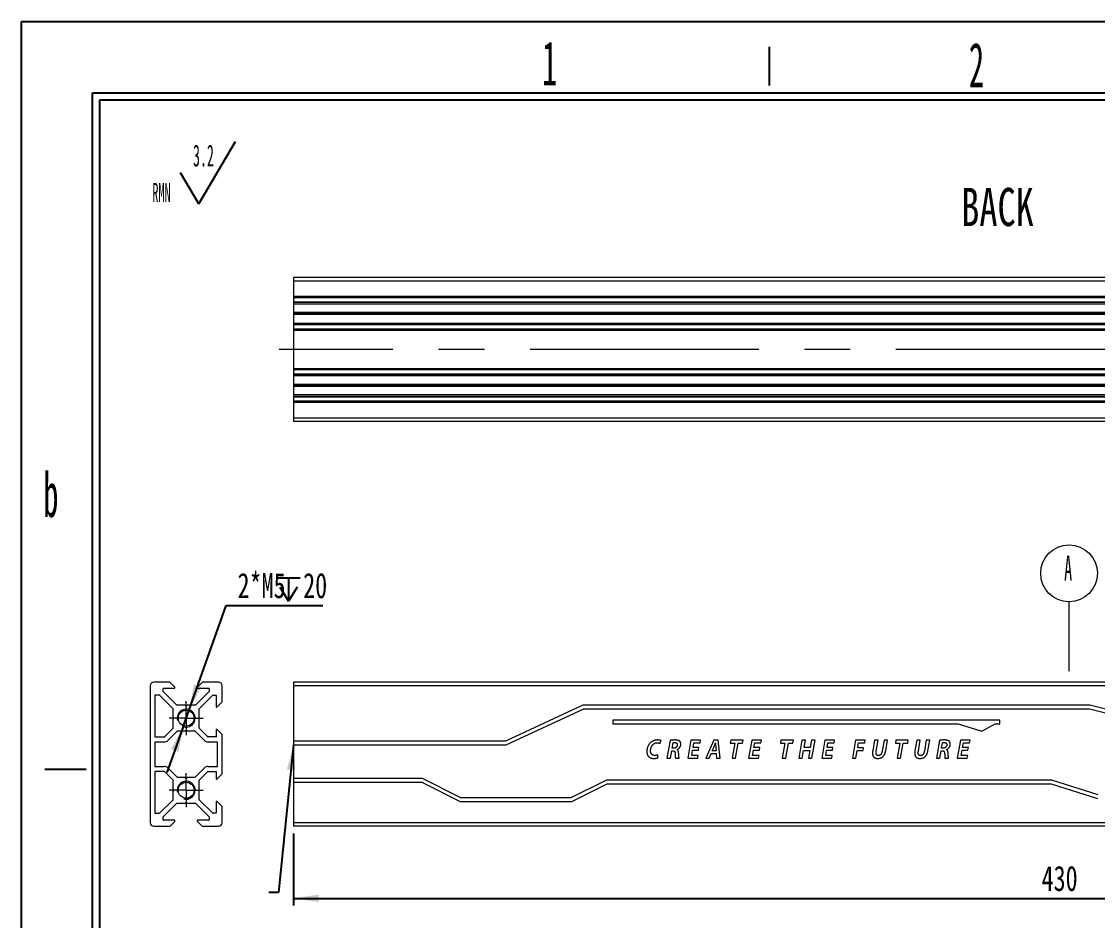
# Model space of a CAD drawing. Header units: millimetres. Extents: x 2 to 295, y 1 to 209.
# Drawn here: x 1.8 to 151.2, y 83.9 to 208.7 of the extents above; entities that cross this region are included whole.
import ezdxf

# ---------------------------------------------------------------- set-up
doc = ezdxf.new("R2010")
doc.units = ezdxf.units.MM
doc.linetypes.add('CENTER', pattern=[10.16, 6.35, -1.27, 1.27, -1.27])
doc.linetypes.add('CENTERX2', pattern=[20.32, 12.7, -2.54, 2.54, -2.54])
doc.layers.add('DIM', color=5, linetype='Continuous')
doc.layers.add('SLD-0', color=179, linetype='Continuous')
doc.layers.add('中心线', color=1, linetype='CENTER', lineweight=15)
doc.styles.add('SLDTEXTSTYLE1', font='TXT', dxfattribs={"width": 0.469})
doc.styles.add('SLDTEXTSTYLE14', font='TXT', dxfattribs={"width": 0.7})
doc.styles.add('SLDTEXTSTYLE6', font='TXT', dxfattribs={"width": 0.5025})
doc.dimstyles.new('SLDDIMSTYLE0', dxfattribs={"dimtxt": 3.5, "dimasz": 3.5, "dimexe": 0, "dimexo": 0.0625, "dimgap": 0.875, "dimtad": 2, "dimlfac": 2, "dimrnd": 1e-09, "dimzin": 12, "dimdsep": 46, "dimtxsty": 'SLDTEXTSTYLE1', "dimsah": 1, "dimcen": 0.09, "dimadec": 0, "dimazin": 3, "dimtfac": 1, "dimtofl": 0, "dimtmove": 0, "dimatfit": 3, "dimfxl": 0, "dimfrac": 2, "dimtolj": 1, "dimtzin": 12, "dimarcsym": 0})
doc.dimstyles.new('SLDDIMSTYLE2', dxfattribs={"dimtxt": 0.18, "dimasz": 3.5, "dimexe": 0, "dimexo": 0.0625, "dimgap": 0, "dimtad": 0, "dimtih": 1, "dimtoh": 1, "dimdec": 0, "dimrnd": 1e-09, "dimzin": 0, "dimdsep": 46, "dimtxsty": 'Standard', "dimsah": 1, "dimcen": 0.09, "dimadec": 0, "dimazin": 0, "dimtfac": 3.5, "dimtdec": 0, "dimtofl": 0, "dimtmove": 0, "dimatfit": 3, "dimfxl": 0, "dimfrac": 2, "dimtolj": 1, "dimtzin": 0, "dimarcsym": 0})
doc.dimstyles.new('SLDDIMSTYLE3', dxfattribs={"dimtxt": 3.5, "dimasz": 3.5, "dimexe": 0, "dimexo": 0.0625, "dimgap": 0.875, "dimtad": 0, "dimtih": 1, "dimtoh": 1, "dimlfac": 2, "dimrnd": 1e-09, "dimzin": 12, "dimdsep": 46, "dimtxsty": 'SLDTEXTSTYLE1', "dimsah": 1, "dimcen": 0, "dimadec": 0, "dimazin": 3, "dimtfac": 1, "dimtmove": 0, "dimatfit": 3, "dimfxl": 0, "dimfrac": 2, "dimtolj": 1, "dimtzin": 12, "dimarcsym": 0})

# ---------------------------------------------------------------- blocks, each defined once
blk = doc.blocks.new('SW_NOTE_1')
at = {"layer": 'SLD-0', "color": 0}
for q in [(11.56, 9.16), (3.9, 4.83)]:
    blk.add_line((6.45, 0.49), q, dxfattribs=at)
at = {"layer": 'SLD-0', "color": 0, "attachment_point": 1, "style": 'SLDTEXTSTYLE1'}
for s, insert, char_height in [('3.2', (5.64, 8.73), 3.032), ('RMN', (0, 3.41), 2.646)]:
    blk.add_mtext(s, dxfattribs=dict(at, insert=insert, char_height=char_height))
blk = doc.blocks.new('_D')
at = {"layer": 'DIM'}
for p, q in [((39.6, 95.97), (39.6, 85.97)), ((254.6, 95.97), (254.6, 85.97)), ((39.6, 86.97), (254.6, 86.97))]:
    blk.add_line(p, q, dxfattribs=at)
for points in [[(39.6, 86.97), (43.1, 86.44), (43.1, 87.51)], [(254.6, 86.97), (251.1, 87.51), (251.1, 86.44)]]:
    blk.add_solid(points, dxfattribs=at)
at = {"layer": 'DIM', "insert": (143.49, 91.49), "char_height": 3.5, "attachment_point": 1, "style": 'SLDTEXTSTYLE14'}
blk.add_mtext('430', dxfattribs=at)
blk = doc.blocks.new('SW_DATUMTAG_0')
at = {"color": 0, "linetype": 'Continuous', "lineweight": 0}
blk.add_line((0.68, -11.55), (0.68, -1.9), dxfattribs=at)
blk.add_circle((0.68, 2.04), 3.94, dxfattribs=at)
at = {"color": 0, "linetype": 'Continuous', "lineweight": 0, "insert": (0, 4.51), "char_height": 3.5, "attachment_point": 1, "style": 'SLDTEXTSTYLE1'}
blk.add_mtext('A', dxfattribs=at)
blk = doc.blocks.new('SW_SYMBOL_HOLE_DEPTH')
at = {"layer": 'DIM', "color": 0}
for p, q in [((0, 875), (800, 875)), ((400, 875), (400, 75)), ((100, 555), (400, 75)), ((700, 555), (400, 75))]:
    blk.add_line(p, q, dxfattribs=at)
blk = doc.blocks.new('_D_7')
at = {"layer": 'DIM'}
for p, q in [((25.1, 113.15), (30.23, 127.63)), ((30.23, 127.63), (43.65, 127.63)), ((24.26, 110.8), (25.1, 113.15)), ((24.26, 110.8), (22.01, 104.45))]:
    blk.add_line(p, q, dxfattribs=at)
for points in [[(25.1, 113.15), (26.77, 116.27), (25.76, 116.63)], [(24.26, 110.8), (22.58, 107.68), (23.6, 107.32)]]:
    blk.add_solid(points, dxfattribs=at)
at = {"layer": 'DIM', "xscale": 0.004072727272727273, "yscale": 0.004072727272727273, "zscale": 0.004072727272727273}
blk.add_blockref('SW_SYMBOL_HOLE_DEPTH', (37.26, 127.91), dxfattribs=at)
at = {"layer": 'DIM', "char_height": 3.5, "attachment_point": 1, "style": 'SLDTEXTSTYLE14'}
for s, insert in [('2*M5', (31.82, 132.14)), ('20', (40.93, 132.14))]:
    blk.add_mtext(s, dxfattribs=dict(at, insert=insert))
blk = doc.blocks.new('SW_CENTERMARKSYMBOL_4')
at = {"layer": '中心线', "color": 0}
for p, q in [((0, 1.25), (0, 2.35)), ((-1.25, 0), (-2.35, 0)), ((0, 0), (-1.25, 0)), ((0, 0), (0, 1.25)), ((0, 0), (0, -1.25)), ((0, 0), (1.25, 0)), ((1.25, 0), (2.35, 0)), ((0, -1.25), (0, -2.35))]:
    blk.add_line(p, q, dxfattribs=at)
blk = doc.blocks.new('SW_CENTERMARKSYMBOL_5')
at = {"layer": '中心线', "color": 0}
for p, q in [((0, 1.25), (0, 2.35)), ((-1.25, 0), (-2.35, 0)), ((0, 0), (-1.25, 0)), ((0, 0), (0, 1.25)), ((0, 0), (0, -1.25)), ((0, 0), (1.25, 0)), ((1.25, 0), (2.35, 0)), ((0, -1.25), (0, -2.35))]:
    blk.add_line(p, q, dxfattribs=at)

msp = doc.modelspace()

# ---------------------------------------------------------------- linework, layer by layer
at = {"color": 7, "linetype": 'Continuous', "lineweight": 15}
for p, q in [((254.597, 173.1363), (39.597, 173.1363)), ((39.597, 173.1363), (39.597, 172.6363)), ((254.597, 172.6363), (39.597, 172.6363)), ((39.597, 172.6363), (39.597, 170.4898)), ((254.597, 170.4898), (39.597, 170.4898)), ((39.597, 170.4898), (39.597, 170.3131)), ((254.597, 170.3131), (39.597, 170.3131)), ((39.597, 170.3131), (39.597, 169.7156)), ((254.597, 169.7156), (39.597, 169.7156)), ((39.597, 169.7156), (39.597, 169.6863)), ((254.597, 169.6863), (39.597, 169.6863)), ((39.597, 169.6863), (39.597, 169.4486)), ((254.597, 169.4486), (39.597, 169.4486)), ((39.597, 169.4486), (39.597, 169.4309)), ((254.597, 169.4309), (39.597, 169.4309)), ((39.597, 169.4309), (39.597, 168.2716)), ((231.9826, 168.2716), (39.597, 168.2716)), ((39.597, 168.2716), (39.597, 168.2532)), ((39.597, 168.2532), (231.9799, 168.2532)), ((39.597, 168.2532), (39.597, 168.154)), ((231.9722, 168.154), (39.597, 168.154)), ((39.597, 168.154), (39.597, 168.1186)), ((231.9722, 168.1186), (39.597, 168.1186)), ((39.597, 168.1186), (39.597, 168.0193)), ((231.9799, 168.0193), (39.597, 168.0193)), ((39.597, 168.0193), (39.597, 168.0009)), ((231.9826, 168.0009), (39.597, 168.0009)), ((39.597, 168.0009), (39.597, 166.7812)), ((254.597, 166.7812), (39.597, 166.7812)), ((39.597, 166.7812), (39.597, 166.7459)), ((254.597, 166.7459), (39.597, 166.7459)), ((39.597, 166.7459), (39.597, 166.5863)), ((254.597, 166.5863), (39.597, 166.5863)), ((39.597, 166.5863), (39.597, 166.557)), ((254.597, 166.557), (39.597, 166.557)), ((39.597, 166.557), (39.597, 165.9595)), ((254.597, 165.9595), (39.597, 165.9595)), ((39.597, 165.9595), (39.597, 165.7827)), ((254.597, 165.7827), (39.597, 165.7827)), ((39.597, 165.7827), (39.597, 160.4898)), ((254.597, 160.4898), (39.597, 160.4898)), ((39.597, 160.4898), (39.597, 160.3131)), ((254.597, 160.3131), (39.597, 160.3131)), ((39.597, 160.3131), (39.597, 159.7156)), ((254.597, 159.7156), (39.597, 159.7156)), ((39.597, 159.7156), (39.597, 159.6863)), ((254.597, 159.6863), (39.597, 159.6863)), ((39.597, 159.6863), (39.597, 159.5267)), ((254.597, 159.5267), (39.597, 159.5267)), ((39.597, 159.5267), (39.597, 159.4913)), ((254.597, 159.4913), (39.597, 159.4913)), ((39.597, 159.4913), (39.597, 158.2716)), ((231.9826, 158.2716), (39.597, 158.2716)), ((39.597, 158.2716), (39.597, 158.2532)), ((39.597, 158.2532), (231.9799, 158.2532)), ((39.597, 158.2532), (39.597, 158.1539)), ((231.9722, 158.1539), (39.597, 158.1539)), ((39.597, 158.1539), (39.597, 158.1186)), ((231.9722, 158.1186), (39.597, 158.1186)), ((39.597, 158.1186), (39.597, 158.0193)), ((231.9799, 158.0193), (39.597, 158.0193)), ((39.597, 158.0193), (39.597, 158.0009)), ((231.9826, 158.0009), (39.597, 158.0009)), ((39.597, 158.0009), (39.597, 156.8416)), ((254.597, 156.8416), (39.597, 156.8416)), ((39.597, 156.8416), (39.597, 156.8239)), ((254.597, 156.8239), (39.597, 156.8239)), ((39.597, 156.8239), (39.597, 156.5863)), ((254.597, 156.5863), (39.597, 156.5863)), ((39.597, 156.5863), (39.597, 156.557)), ((254.597, 156.557), (39.597, 156.557)), ((39.597, 156.557), (39.597, 155.9595)), ((254.597, 155.9595), (39.597, 155.9595)), ((39.597, 155.9595), (39.597, 155.7827)), ((254.597, 155.7827), (39.597, 155.7827)), ((39.597, 155.7827), (39.597, 153.6363)), ((254.597, 153.6363), (39.597, 153.6363)), ((39.597, 153.6363), (39.597, 153.1363)), ((254.597, 153.1363), (39.597, 153.1363)), ((22.3245, 116.9747), (20.1781, 116.9747)), ((23.0988, 116.304), (22.5013, 116.9015)), ((26.8549, 116.9015), (26.2574, 116.304)), ((29.1781, 116.9747), (27.0316, 116.9747)), ((39.597, 116.9747), (39.597, 116.4747)), ((254.597, 116.9747), (39.597, 116.9747)), ((19.6781, 116.4747), (19.6781, 109.9358)), ((20.3281, 115.1497), (20.3281, 109.3947)), ((20.9728, 115.1747), (20.3531, 115.1747)), ((22.8708, 113.2871), (20.9904, 115.1674)), ((21.4781, 115.68), (21.4781, 116.0747)), ((23.3657, 113.782), (21.4854, 115.6624)), ((21.5281, 116.1247), (23.0681, 116.1247)), ((23.1281, 116.1847), (23.1281, 116.2333)), ((27.8708, 115.6624), (25.9904, 113.782)), ((26.2281, 116.2333), (26.2281, 116.1847)), ((26.2881, 116.1247), (27.8281, 116.1247)), ((26.4854, 113.2871), (28.3657, 115.1674)), ((27.8781, 116.0747), (27.8781, 115.68)), ((28.3834, 115.1747), (28.7781, 115.1747)), ((28.8281, 115.1247), (28.8281, 113.5847)), ((29.6781, 114.3283), (29.6781, 116.4747)), ((184.6202, 116.4747), (39.597, 116.4747)), ((39.597, 116.4747), (39.597, 108.7971)), ((24.5427, 113.7747), (23.3834, 113.7747)), ((24.6604, 113.6674), (24.5604, 113.7674)), ((24.7958, 113.7674), (24.6958, 113.6674)), ((25.9728, 113.7747), (24.8134, 113.7747)), ((29.0074, 113.554), (29.6049, 114.1515)), ((79.7891, 113.7871), (69.0263, 108.7971)), ((150.1883, 113.7871), (79.7891, 113.7871)), ((165.7124, 109.9358), (150.1883, 113.7871)), ((22.8781, 112.1101), (22.8781, 113.2694)), ((22.9854, 111.9924), (22.8854, 112.0924)), ((24.0853, 112.8497), (24.0115, 112.8497)), ((25.3447, 112.8497), (25.2709, 112.8497)), ((26.3708, 111.9924), (26.4708, 112.0924)), ((26.4781, 112.1101), (26.4781, 113.2694)), ((28.8881, 113.5247), (28.9367, 113.5247)), ((69.1366, 108.2971), (79.8994, 113.2871)), ((79.8994, 113.2871), (150.1272, 113.2871)), ((150.1272, 113.2871), (165.6513, 109.4358)), ((21.6561, 109.377), (22.8634, 110.5843)), ((22.8781, 110.6197), (22.8781, 111.8394)), ((22.8854, 111.857), (22.9854, 111.957)), ((26.4708, 111.857), (26.3708, 111.957)), ((26.4781, 110.6197), (26.4781, 111.8394)), ((27.7001, 109.377), (26.4927, 110.5843)), ((137.6741, 111.6915), (83.9252, 111.6915)), ((83.9252, 111.6915), (83.9252, 111.2026)), ((83.9252, 111.2026), (131.9003, 111.2026)), ((131.9003, 111.2026), (135.1889, 110.1589)), ((135.1889, 110.1589), (137.0461, 111.1791)), ((137.0461, 111.1791), (137.6741, 111.1791)), ((137.6741, 111.1791), (137.6741, 111.6915)), ((19.7281, 109.9358), (19.6781, 109.9358)), ((19.6781, 109.9358), (19.6781, 109.4358)), ((19.6781, 109.4358), (19.6781, 101.3402)), ((19.7281, 109.4358), (19.6781, 109.4358)), ((19.7281, 109.4358), (19.7281, 109.9358)), ((20.3531, 109.3697), (21.6384, 109.3697)), ((23.4365, 110.1674), (22.1511, 108.882)), ((24.5427, 110.1747), (23.4541, 110.1747)), ((24.6604, 110.282), (24.5604, 110.182)), ((24.7958, 110.182), (24.6958, 110.282)), ((25.902, 110.1747), (24.8134, 110.1747)), ((27.2051, 108.882), (25.9197, 110.1674)), ((28.8031, 109.3697), (27.7177, 109.3697)), ((28.8281, 110.3647), (28.8281, 109.3947)), ((28.9367, 110.4247), (28.8881, 110.4247)), ((29.6049, 109.7979), (29.0074, 110.3954)), ((29.6781, 104.3283), (29.6781, 109.6212)), ((20.3281, 108.6447), (20.3281, 105.3048)), ((21.6384, 108.6697), (20.3531, 108.6697)), ((29.0031, 108.6697), (27.7177, 108.6697)), ((29.0281, 105.3048), (29.0281, 108.6447)), ((69.0263, 108.7971), (39.597, 108.7971)), ((39.597, 108.7971), (39.597, 108.2971)), ((39.597, 108.2971), (69.1366, 108.2971)), ((39.597, 108.2971), (39.597, 103.5911)), ((90.4855, 108.4822), (90.6471, 108.8613)), ((91.8881, 108.9012), (91.4529, 106.4311)), ((92.1742, 107.8058), (92.3096, 108.5742)), ((92.3727, 107.8054), (92.1742, 107.8058)), ((92.8308, 107.6135), (92.8327, 107.6235)), ((94.7789, 108.922), (94.3381, 106.422)), ((96.1277, 108.922), (94.7789, 108.922)), ((95.0856, 107.9265), (95.1926, 108.5336)), ((95.9033, 107.9265), (95.0856, 107.9265)), ((95.1926, 108.5336), (96.0592, 108.5336)), ((95.8348, 107.5381), (95.9033, 107.9265)), ((96.0592, 108.5336), (96.1277, 108.922)), ((97.9824, 108.922), (96.8318, 106.4243)), ((97.7414, 107.4438), (97.9931, 108.0215)), ((98.5884, 108.922), (97.9824, 108.922)), ((98.194, 108.5331), (98.2039, 108.5336)), ((98.227, 108.0179), (98.2757, 107.4438)), ((98.8485, 106.4243), (98.5884, 108.922)), ((100.3204, 108.9212), (100.2469, 108.5042)), ((100.2469, 108.5042), (100.8626, 108.5042)), ((102.0373, 108.9212), (100.3204, 108.9212)), ((100.8626, 108.5042), (100.4944, 106.4158)), ((100.9766, 106.4158), (101.3448, 108.5042)), ((101.3448, 108.5042), (101.9638, 108.5042)), ((101.9638, 108.5042), (102.0373, 108.9212)), ((103.2284, 108.922), (102.7876, 106.422)), ((104.5772, 108.922), (103.2284, 108.922)), ((103.535, 107.9265), (103.6421, 108.5336)), ((104.3528, 107.9265), (103.535, 107.9265)), ((103.6421, 108.5336), (104.5087, 108.5336)), ((104.2843, 107.5381), (104.3528, 107.9265)), ((104.5087, 108.5336), (104.5772, 108.922)), ((107.2917, 108.9212), (107.2182, 108.5042)), ((107.2182, 108.5042), (107.834, 108.5042)), ((109.0087, 108.9212), (107.2917, 108.9212)), ((107.834, 108.5042), (107.4657, 106.4158)), ((107.9479, 106.4158), (108.3161, 108.5042)), ((108.3161, 108.5042), (108.9351, 108.5042)), ((108.9351, 108.5042), (109.0087, 108.9212)), ((110.2004, 108.9259), (109.7604, 106.4303)), ((110.6826, 108.9259), (110.2004, 108.9259)), ((110.5063, 107.9257), (110.6826, 108.9259)), ((111.3598, 107.9257), (110.5063, 107.9257)), ((111.5362, 108.9259), (111.3598, 107.9257)), ((112.0184, 108.9259), (111.5362, 108.9259)), ((111.5784, 106.4303), (112.0184, 108.9259)), ((113.3883, 108.922), (112.9475, 106.422)), ((114.7371, 108.922), (113.3883, 108.922)), ((113.6949, 107.9265), (113.802, 108.5336)), ((114.5127, 107.9265), (113.6949, 107.9265)), ((113.802, 108.5336), (114.6686, 108.5336)), ((114.4442, 107.5381), (114.5127, 107.9265)), ((114.6686, 108.5336), (114.7371, 108.922)), ((117.6537, 108.922), (117.2147, 106.432)), ((118.996, 108.922), (117.6537, 108.922)), ((117.9498, 107.8662), (118.0674, 108.5336)), ((118.7512, 107.8662), (117.9498, 107.8662)), ((118.0674, 108.5336), (118.9275, 108.5336)), ((118.6827, 107.4778), (118.7512, 107.8662)), ((118.9275, 108.5336), (118.996, 108.922)), ((120.2937, 108.9272), (120.034, 107.4546)), ((120.7759, 108.9272), (120.2937, 108.9272)), ((120.5084, 107.4118), (120.7759, 108.9272)), ((121.6099, 108.9272), (121.3428, 107.4122)), ((122.0921, 108.9272), (121.6099, 108.9272)), ((121.8329, 107.4575), (122.0921, 108.9272)), ((123.2555, 108.9212), (123.182, 108.5042)), ((123.182, 108.5042), (123.7978, 108.5042)), ((124.9725, 108.9212), (123.2555, 108.9212)), ((123.7978, 108.5042), (123.4295, 106.4158)), ((123.9117, 106.4158), (124.2799, 108.5042)), ((124.2799, 108.5042), (124.899, 108.5042)), ((124.899, 108.5042), (124.9725, 108.9212)), ((126.1579, 108.9272), (125.8983, 107.4546)), ((126.6401, 108.9272), (126.1579, 108.9272)), ((126.3727, 107.4118), (126.6401, 108.9272)), ((127.4742, 108.9272), (127.207, 107.4122)), ((127.9563, 108.9272), (127.4742, 108.9272)), ((127.6971, 107.4575), (127.9563, 108.9272)), ((129.318, 108.9012), (128.8827, 106.4311)), ((129.604, 107.8058), (129.7395, 108.5742)), ((129.8025, 107.8054), (129.604, 107.8058)), ((130.2607, 107.6135), (130.2626, 107.6235)), ((132.2088, 108.922), (131.768, 106.422)), ((133.5576, 108.922), (132.2088, 108.922)), ((132.5154, 107.9265), (132.6225, 108.5336)), ((133.3332, 107.9265), (132.5154, 107.9265)), ((132.6225, 108.5336), (133.4891, 108.5336)), ((133.2647, 107.5381), (133.3332, 107.9265)), ((133.4891, 108.5336), (133.5576, 108.922)), ((90.2055, 106.4884), (90.2067, 106.8811)), ((91.4529, 106.4311), (91.9318, 106.4311)), ((91.9318, 106.4311), (92.111, 107.4476)), ((92.111, 107.4476), (92.2739, 107.4476)), ((92.6451, 106.4309), (93.1405, 106.4311)), ((94.3381, 106.422), (95.739, 106.422)), ((94.8888, 106.8104), (95.0171, 107.5381)), ((95.8075, 106.8104), (94.8888, 106.8104)), ((95.0171, 107.5381), (95.8348, 107.5381)), ((95.739, 106.422), (95.8075, 106.8104)), ((96.8318, 106.4243), (97.3205, 106.4243)), ((97.3205, 106.4243), (97.6098, 107.0856)), ((97.6098, 107.0856), (98.2809, 107.0856)), ((98.2757, 107.4438), (97.7414, 107.4438)), ((98.2809, 107.0856), (98.3435, 106.4243)), ((98.3435, 106.4243), (98.8485, 106.4243)), ((100.4944, 106.4158), (100.9766, 106.4158)), ((102.7876, 106.422), (104.1885, 106.422)), ((103.3383, 106.8104), (103.4666, 107.5381)), ((104.257, 106.8104), (103.3383, 106.8104)), ((103.4666, 107.5381), (104.2843, 107.5381)), ((104.1885, 106.422), (104.257, 106.8104)), ((107.4657, 106.4158), (107.9479, 106.4158)), ((109.7604, 106.4303), (110.2426, 106.4303)), ((110.2426, 106.4303), (110.4327, 107.5087)), ((110.4327, 107.5087), (111.2863, 107.5087)), ((111.2863, 107.5087), (111.0962, 106.4303)), ((111.0962, 106.4303), (111.5784, 106.4303)), ((112.9475, 106.422), (114.3484, 106.422)), ((113.4981, 106.8104), (113.6265, 107.5381)), ((114.4169, 106.8104), (113.4981, 106.8104)), ((113.6265, 107.5381), (114.4442, 107.5381)), ((114.3484, 106.422), (114.4169, 106.8104)), ((117.2147, 106.432), (117.6969, 106.432)), ((117.6969, 106.432), (117.8813, 107.4778)), ((117.8813, 107.4778), (118.6827, 107.4778)), ((123.4295, 106.4158), (123.9117, 106.4158)), ((128.8827, 106.4311), (129.3616, 106.4311)), ((129.3616, 106.4311), (129.5409, 107.4476)), ((129.5409, 107.4476), (129.7038, 107.4476)), ((130.075, 106.4309), (130.5704, 106.4311)), ((131.768, 106.422), (133.1689, 106.422)), ((132.3186, 106.8104), (132.447, 107.5381)), ((133.2374, 106.8104), (132.3186, 106.8104)), ((132.447, 107.5381), (133.2647, 107.5381)), ((133.1689, 106.422), (133.2374, 106.8104)), ((20.3531, 105.2797), (21.6384, 105.2797)), ((22.1511, 105.0674), (23.4365, 103.782)), ((25.9197, 103.782), (27.2051, 105.0674)), ((27.7177, 105.2797), (29.0031, 105.2797)), ((20.3281, 104.5547), (20.3281, 98.7997)), ((21.6384, 104.5797), (20.3531, 104.5797)), ((22.8708, 103.3578), (21.6561, 104.5724)), ((22.8781, 102.1101), (22.8781, 103.3401)), ((23.4541, 103.7747), (24.5427, 103.7747)), ((24.5604, 103.7674), (24.6604, 103.6674)), ((24.6958, 103.6674), (24.7958, 103.7674)), ((24.8134, 103.7747), (25.902, 103.7747)), ((26.4781, 102.1101), (26.4781, 103.3298)), ((26.4927, 103.3651), (27.7001, 104.5724)), ((27.7177, 104.5797), (28.8031, 104.5797)), ((28.8281, 104.5547), (28.8281, 103.5847)), ((28.8881, 103.5247), (28.9367, 103.5247)), ((29.0074, 103.554), (29.6049, 104.1515)), ((57.5223, 103.5911), (39.597, 103.5911)), ((39.597, 103.5911), (39.597, 103.0911)), ((62.8392, 100.9326), (57.5223, 103.5911)), ((83.0353, 103.3881), (78.1201, 100.9326)), ((144.9077, 103.3881), (83.0353, 103.3881)), ((151.3384, 101.3402), (144.9077, 103.3881)), ((22.8781, 100.68), (22.8781, 101.8394)), ((22.9854, 101.9924), (22.8854, 102.0924)), ((22.8854, 101.857), (22.9854, 101.957)), ((24.0853, 102.8497), (24.0115, 102.8497)), ((25.3447, 102.8497), (25.2709, 102.8497)), ((26.3708, 101.9924), (26.4708, 102.0924)), ((26.4708, 101.857), (26.3708, 101.957)), ((26.4781, 100.68), (26.4781, 101.8394)), ((39.597, 103.0911), (57.4043, 103.0911)), ((39.597, 103.0911), (39.597, 97.4747)), ((57.4043, 103.0911), (62.7212, 100.4326)), ((78.2381, 100.4326), (83.1533, 102.8881)), ((83.1533, 102.8881), (144.83, 102.8881)), ((144.83, 102.8881), (151.2607, 100.8402)), ((19.7281, 101.3402), (19.6781, 101.3402)), ((19.6781, 101.3402), (19.6781, 100.8402)), ((19.6781, 100.8402), (19.6781, 97.4747)), ((19.7281, 100.8402), (19.6781, 100.8402)), ((19.7281, 100.8402), (19.7281, 101.3402)), ((20.9904, 98.782), (22.8708, 100.6624)), ((21.4854, 98.2871), (23.3657, 100.1674)), ((23.3834, 100.1747), (24.5427, 100.1747)), ((24.5604, 100.182), (24.6604, 100.282)), ((24.6958, 100.282), (24.7958, 100.182)), ((24.8134, 100.1747), (25.9728, 100.1747)), ((25.9904, 100.1674), (27.8708, 98.2871)), ((28.3657, 98.782), (26.4854, 100.6624)), ((28.8281, 100.3647), (28.8281, 98.8247)), ((28.9367, 100.4247), (28.8881, 100.4247)), ((29.6049, 99.7979), (29.0074, 100.3954)), ((62.7212, 100.4326), (78.2381, 100.4326)), ((78.1201, 100.9326), (62.8392, 100.9326)), ((20.3531, 98.7747), (20.9728, 98.7747)), ((28.7781, 98.7747), (28.3834, 98.7747)), ((29.6781, 97.4747), (29.6781, 99.6212)), ((21.4781, 97.8747), (21.4781, 98.2694)), ((23.0681, 97.8247), (21.5281, 97.8247)), ((22.5013, 97.0479), (23.0988, 97.6454)), ((23.1281, 97.7161), (23.1281, 97.7647)), ((26.2281, 97.7647), (26.2281, 97.7161)), ((26.2574, 97.6454), (26.8549, 97.0479)), ((27.8281, 97.8247), (26.2881, 97.8247)), ((27.8781, 98.2694), (27.8781, 97.8747)), ((254.597, 97.4747), (39.597, 97.4747)), ((39.597, 97.4747), (39.597, 96.9747)), ((20.1781, 96.9747), (22.3245, 96.9747)), ((27.0316, 96.9747), (29.1781, 96.9747)), ((254.597, 96.9747), (39.597, 96.9747))]:
    msp.add_line(p, q, dxfattribs=at)
for centre in [(24.6781, 111.9747), (24.6781, 101.9747)]:
    msp.add_circle(centre, 1.1, dxfattribs=at)
for centre, radius, start, end in [((20.1781, 116.4747), 0.5, 90, 180), ((22.3245, 116.7247), 0.25, 44.999996, 90.000004), ((27.0316, 116.7247), 0.25, 89.999996, 135.000004), ((29.1781, 116.4747), 0.5, 0, 90), ((20.3406, 115.1622), 0.0177, 45, 225), ((20.9816, 115.1711), 0.00957, 337.5, 157.5), ((21.4817, 115.6712), 0.00957, 112.5, 292.5), ((21.5281, 116.0747), 0.05, 90, 180), ((23.0681, 116.1847), 0.06, 270, 360), ((23.0281, 116.2333), 0.1, 359.999996, 45.000004), ((26.3281, 116.2333), 0.1, 134.999996, 180.000004), ((26.2881, 116.1847), 0.06, 180, 270), ((27.8281, 116.0747), 0.05, 0, 90), ((27.8744, 115.6712), 0.00957, 247.5, 67.5), ((28.3746, 115.1711), 0.00957, 22.5, 202.5), ((28.7781, 115.1247), 0.05, 0, 90), ((23.3746, 113.7784), 0.00957, 157.5, 337.5), ((24.5516, 113.7711), 0.00957, 337.5, 157.5), ((24.6781, 113.6674), 0.0177, 180, 0), ((24.8046, 113.7711), 0.00957, 22.5, 202.5), ((25.9816, 113.7784), 0.00957, 202.5, 22.5), ((28.8881, 113.5847), 0.06, 180, 270), ((29.4281, 114.3283), 0.25, 314.999996, 0.000004), ((22.8744, 113.2782), 0.00957, 292.5, 112.5), ((22.8817, 112.1012), 0.00957, 112.5, 292.5), ((26.4744, 112.1012), 0.00957, 247.5, 67.5), ((26.4817, 113.2782), 0.00957, 67.5, 247.5), ((28.9367, 113.6247), 0.1, 269.999996, 315.000004), ((22.8281, 110.6197), 0.05, 314.999996, 0.000004), ((22.8817, 111.8482), 0.00957, 67.5, 247.5), ((22.9854, 111.9747), 0.0177, 270, 90), ((26.3708, 111.9747), 0.0177, 90, 270), ((26.4744, 111.8482), 0.00957, 292.5, 112.5), ((26.5281, 110.6197), 0.05, 179.999996, 225.000004), ((20.3406, 109.3822), 0.0177, 135, 315), ((21.6473, 109.3734), 0.00957, 202.5, 22.5), ((23.4453, 110.1711), 0.00957, 22.5, 202.5), ((24.5516, 110.1784), 0.00957, 202.5, 22.5), ((24.6781, 110.282), 0.0177, 360, 180), ((24.8046, 110.1784), 0.00957, 157.5, 337.5), ((25.9109, 110.1711), 0.00957, 337.5, 157.5), ((27.7089, 109.3734), 0.00957, 157.5, 337.5), ((28.8156, 109.3822), 0.0177, 225, 45), ((28.8881, 110.3647), 0.06, 90, 180), ((28.9367, 110.3247), 0.1, 44.999996, 90.000004), ((29.4281, 109.6212), 0.25, 359.999996, 45.000004), ((20.3406, 108.6572), 0.0177, 45, 225), ((21.6384, 109.3947), 0.725, 269.999996, 315.000004), ((27.7177, 109.3947), 0.725, 224.999996, 270.000004), ((29.0156, 108.6572), 0.0177, 315, 135), ((20.3406, 105.2922), 0.0177, 135, 315), ((21.6384, 104.5547), 0.725, 44.999996, 90.000004), ((27.7177, 104.5547), 0.725, 89.999996, 135.000004), ((29.0156, 105.2922), 0.0177, 225, 45), ((20.3406, 104.5672), 0.0177, 45, 225), ((21.6473, 104.5761), 0.00957, 337.5, 157.5), ((22.8744, 103.3489), 0.00957, 292.5, 112.5), ((23.4453, 103.7784), 0.00957, 157.5, 337.5), ((24.5516, 103.7711), 0.00957, 337.5, 157.5), ((24.6781, 103.6674), 0.0177, 180, 0), ((24.8046, 103.7711), 0.00957, 22.5, 202.5), ((25.9109, 103.7784), 0.00957, 202.5, 22.5), ((26.5281, 103.3297), 0.05, 134.999996, 180.000004), ((27.7089, 104.5761), 0.00957, 22.5, 202.5), ((28.8156, 104.5672), 0.0177, 315, 135), ((28.8881, 103.5847), 0.06, 180, 270), ((28.9367, 103.6247), 0.1, 269.999996, 315.000004), ((29.4281, 104.3283), 0.25, 314.999996, 0.000004), ((22.8817, 102.1012), 0.00957, 112.5, 292.5), ((22.8817, 101.8482), 0.00957, 67.5, 247.5), ((22.9854, 101.9747), 0.0177, 270, 90), ((26.3708, 101.9747), 0.0177, 90, 270), ((26.4744, 102.1012), 0.00957, 247.5, 67.5), ((26.4744, 101.8482), 0.00957, 292.5, 112.5), ((22.8744, 100.6712), 0.00957, 247.5, 67.5), ((23.3746, 100.1711), 0.00957, 22.5, 202.5), ((24.5516, 100.1784), 0.00957, 202.5, 22.5), ((24.6781, 100.282), 0.0177, 360, 180), ((24.8046, 100.1784), 0.00957, 157.5, 337.5), ((25.9816, 100.1711), 0.00957, 337.5, 157.5), ((26.4817, 100.6712), 0.00957, 112.5, 292.5), ((28.8881, 100.3647), 0.06, 90, 180), ((28.9367, 100.3247), 0.1, 44.999996, 90.000004), ((20.3406, 98.7872), 0.0177, 135, 315), ((20.9816, 98.7784), 0.00957, 202.5, 22.5), ((28.3746, 98.7784), 0.00957, 157.5, 337.5), ((28.7781, 98.8247), 0.05, 270, 360), ((29.4281, 99.6212), 0.25, 359.999996, 45.000004), ((20.1781, 97.4747), 0.5, 180, 270), ((21.4817, 98.2782), 0.00957, 67.5, 247.5), ((21.5281, 97.8747), 0.05, 180, 270), ((23.0681, 97.7647), 0.06, 0, 90), ((23.0281, 97.7161), 0.1, 314.999996, 0.000004), ((26.2881, 97.7647), 0.06, 90, 180), ((26.3281, 97.7161), 0.1, 179.999996, 225.000004), ((27.8281, 97.8747), 0.05, 270, 360), ((27.8744, 98.2782), 0.00957, 292.5, 112.5), ((29.1781, 97.4747), 0.5, 270, 360), ((22.3245, 97.2247), 0.25, 269.999996, 315.000004), ((27.0316, 97.2247), 0.25, 224.999996, 270.000004)]:
    msp.add_arc(centre, radius, start, end, dxfattribs=at)
at = {"color": 7, "linetype": 'Continuous', "lineweight": 0}
for centre in [(24.6781, 111.9747), (24.6781, 111.9747), (24.6781, 101.9747), (24.6781, 101.9747)]:
    msp.add_arc(centre, 1.25, 255, 195, dxfattribs=at)
at = {"color": 7, "linetype": 'Continuous', "lineweight": 15}
for points, knots in [([(88.6873, 107.6508), (88.6803, 107.605), (88.6668, 107.516), (88.6585, 107.3849), (88.6597, 107.2606), (88.6727, 107.1433), (88.6946, 107.0326), (88.7292, 106.9293), (88.7728, 106.8323), (88.8188, 106.7577), (88.8601, 106.7021), (88.8943, 106.6635), (88.9307, 106.6269), (88.9698, 106.5931), (89.0113, 106.5618), (89.0554, 106.5336), (89.1018, 106.5073), (89.1512, 106.4847), (89.2029, 106.4637), (89.257, 106.4453), (89.3138, 106.4297), (89.3732, 106.4172), (89.435, 106.4067), (89.4993, 106.3994), (89.5661, 106.394), (89.6116, 106.3928), (89.6347, 106.3923)], [0, 0, 0, 0, 0.07486772, 0.14538076, 0.21219679, 0.27556698, 0.33599746, 0.39431685, 0.45126866, 0.50760073, 0.53554336, 0.56326342, 0.59092522, 0.61883666, 0.64677929, 0.67489345, 0.70344036, 0.73287427, 0.76273371, 0.79358063, 0.82519513, 0.85792876, 0.8916719, 0.92645741, 0.96263688, 1, 1, 1, 1]), ([(90.1447, 108.9517), (90.1026, 108.9509), (90.0189, 108.9492), (89.8953, 108.9336), (89.7748, 108.9087), (89.6577, 108.8734), (89.544, 108.8271), (89.4335, 108.7715), (89.3265, 108.7054), (89.2231, 108.63), (89.125, 108.5444), (89.036, 108.4473), (88.9551, 108.3401), (88.8843, 108.222), (88.8208, 108.0943), (88.7667, 107.9559), (88.7214, 107.8073), (88.6988, 107.7037), (88.6873, 107.6508)], [0, 0, 0, 0, 0.059234606, 0.117532822, 0.174842342, 0.23206838, 0.289243246, 0.347126607, 0.405729042, 0.46594261, 0.526821711, 0.58840709, 0.650869456, 0.715188804, 0.781764451, 0.851080286, 0.92381393, 1, 1, 1, 1]), ([(89.7865, 106.8094), (89.7588, 106.8102), (89.7051, 106.8116), (89.6275, 106.822), (89.5557, 106.8393), (89.4898, 106.8639), (89.4294, 106.8951), (89.3745, 106.9331), (89.3255, 106.9782), (89.283, 107.0306), (89.2464, 107.0892), (89.2177, 107.1546), (89.196, 107.2263), (89.1817, 107.3044), (89.1742, 107.3887), (89.1747, 107.4792), (89.1817, 107.576), (89.1917, 107.6423), (89.1968, 107.6767)], [0, 0, 0, 0, 0.06701557, 0.12995627, 0.18909243, 0.24554358, 0.29998543, 0.35327223, 0.40657125, 0.46063305, 0.51615384, 0.57319779, 0.63324083, 0.69710122, 0.7650814, 0.8377335, 0.91591936, 1, 1, 1, 1]), ([(89.1968, 107.6767), (89.2046, 107.7132), (89.2196, 107.7844), (89.249, 107.8866), (89.2832, 107.9816), (89.3228, 108.0694), (89.367, 108.1501), (89.4168, 108.2231), (89.4714, 108.2891), (89.5316, 108.3469), (89.5949, 108.3979), (89.6605, 108.4422), (89.7281, 108.4804), (89.7981, 108.511), (89.8702, 108.5349), (89.9446, 108.5512), (90.0211, 108.5614), (90.0729, 108.5627), (90.099, 108.5633)], [0, 0, 0, 0, 0.08101609, 0.157590765, 0.230459306, 0.300002943, 0.366196757, 0.429709465, 0.491400786, 0.551645655, 0.610290792, 0.667469279, 0.723303894, 0.778384774, 0.832909486, 0.887720932, 0.943384761, 1, 1, 1, 1]), ([(90.099, 108.5633), (90.1199, 108.5629), (90.1602, 108.5621), (90.2186, 108.5573), (90.2726, 108.55), (90.3224, 108.5394), (90.3683, 108.5272), (90.4106, 108.5135), (90.4496, 108.4991), (90.4738, 108.4877), (90.4855, 108.4822)], [0, 0, 0, 0, 0.157496394, 0.30356549, 0.440996173, 0.567977963, 0.68684477, 0.798766831, 0.902530324, 1, 1, 1, 1]), ([(90.6471, 108.8613), (90.6373, 108.8665), (90.6153, 108.8781), (90.5762, 108.8928), (90.5278, 108.9071), (90.4701, 108.9219), (90.4024, 108.9344), (90.3252, 108.9444), (90.2381, 108.9495), (90.1769, 108.9509), (90.1447, 108.9517)], [0, 0, 0, 0, 0.06445841, 0.14504883, 0.24265412, 0.35879006, 0.49202897, 0.64340742, 0.81222905, 1, 1, 1, 1]), ([(92.5423, 108.9517), (92.482, 108.951), (92.3637, 108.9496), (92.2182, 108.9401), (92.1074, 108.9299), (92.0301, 108.9214), (91.9574, 108.9122), (91.9107, 108.9048), (91.8881, 108.9012)], [0, 0, 0, 0, 0.275628, 0.54022948, 0.66562312, 0.78402046, 0.89546287, 1, 1, 1, 1]), ([(92.3096, 108.5742), (92.3221, 108.5773), (92.3509, 108.5843), (92.4011, 108.5896), (92.4636, 108.5926), (92.5093, 108.5931), (92.5343, 108.5935)], [0, 0, 0, 0, 0.17023556, 0.39287941, 0.66845883, 1, 1, 1, 1]), ([(92.8831, 108.206), (92.8801, 108.1912), (92.8741, 108.162), (92.8608, 108.1198), (92.844, 108.0801), (92.825, 108.0423), (92.802, 108.0071), (92.7763, 107.9742), (92.747, 107.9438), (92.7152, 107.9155), (92.6803, 107.8901), (92.6431, 107.8679), (92.6035, 107.8495), (92.5618, 107.8337), (92.5176, 107.8217), (92.4713, 107.8128), (92.4228, 107.8069), (92.3896, 107.8059), (92.3727, 107.8054)], [0, 0, 0, 0, 0.06403071, 0.12605601, 0.1865519, 0.2463128, 0.30495014, 0.36413139, 0.42290801, 0.48319534, 0.54409533, 0.60520542, 0.66617069, 0.72865034, 0.79348697, 0.85984954, 0.92812577, 1, 1, 1, 1]), ([(92.5343, 108.5935), (92.5576, 108.5936), (92.6039, 108.5939), (92.6717, 108.5807), (92.7365, 108.5569), (92.7876, 108.5296), (92.8245, 108.5006), (92.8477, 108.473), (92.8654, 108.4403), (92.8796, 108.4031), (92.8867, 108.3604), (92.8906, 108.3132), (92.8895, 108.2611), (92.8853, 108.225), (92.8831, 108.206)], [0, 0, 0, 0, 0.11227988, 0.22264304, 0.33155841, 0.44425754, 0.50087184, 0.55738447, 0.61645957, 0.67956861, 0.74902892, 0.82435237, 0.90778696, 1, 1, 1, 1]), ([(93.3728, 108.2489), (93.375, 108.2684), (93.3792, 108.3064), (93.381, 108.3623), (93.3816, 108.4155), (93.378, 108.4657), (93.3727, 108.5133), (93.3634, 108.5579), (93.3527, 108.6001), (93.3375, 108.6389), (93.3209, 108.6756), (93.3005, 108.7089), (93.2777, 108.7397), (93.2517, 108.7672), (93.2232, 108.7927), (93.1915, 108.8146), (93.1573, 108.8343), (93.1079, 108.8555), (93.0447, 108.8776), (92.9699, 108.9025), (92.8956, 108.9208), (92.8227, 108.9364), (92.7509, 108.9464), (92.6805, 108.9536), (92.611, 108.9547), (92.5651, 108.9527), (92.5423, 108.9517)], [0, 0, 0, 0, 0.04521591, 0.08844493, 0.1290952, 0.16801374, 0.20456901, 0.23973199, 0.27318831, 0.30500591, 0.33585656, 0.3659835, 0.3950194, 0.42429478, 0.45335109, 0.4830553, 0.51312753, 0.54448849, 0.60706428, 0.66766913, 0.72647244, 0.7839159, 0.83965898, 0.89397655, 0.94734114, 1, 1, 1, 1]), ([(93.0764, 107.1214), (93.0744, 107.152), (93.0706, 107.2107), (93.0568, 107.2941), (93.0378, 107.3695), (93.0121, 107.4363), (92.9795, 107.4953), (92.9382, 107.5448), (92.8884, 107.5854), (92.8503, 107.604), (92.8308, 107.6135)], [0, 0, 0, 0, 0.15774809, 0.30309837, 0.43537959, 0.55802886, 0.67161265, 0.78149353, 0.88869101, 1, 1, 1, 1]), ([(92.8327, 107.6235), (92.8644, 107.6361), (92.9279, 107.6616), (93.0166, 107.715), (93.1003, 107.7788), (93.1651, 107.8405), (93.2126, 107.8955), (93.2456, 107.9391), (93.2749, 107.9853), (93.3016, 108.0332), (93.324, 108.0841), (93.3439, 108.1369), (93.3605, 108.192), (93.3687, 108.2298), (93.3728, 108.2489)], [0, 0, 0, 0, 0.11820914, 0.2372839, 0.35793087, 0.48329954, 0.54671692, 0.61020227, 0.67299033, 0.7364546, 0.8004161, 0.86565542, 0.93226198, 1, 1, 1, 1]), ([(97.9931, 108.0215), (98.0094, 108.0615), (98.0436, 108.1452), (98.0946, 108.2739), (98.1448, 108.4047), (98.178, 108.4913), (98.194, 108.5331)], [0, 0, 0, 0, 0.23543087, 0.49372349, 0.75569683, 1, 1, 1, 1]), ([(98.2039, 108.5336), (98.2053, 108.4924), (98.2083, 108.4068), (98.2125, 108.2767), (98.2191, 108.1459), (98.2244, 108.0597), (98.227, 108.0179)], [0, 0, 0, 0, 0.23937534, 0.49794704, 0.75667347, 1, 1, 1, 1]), ([(129.9722, 108.9517), (129.9119, 108.951), (129.7936, 108.9496), (129.6481, 108.9401), (129.5373, 108.9299), (129.4599, 108.9214), (129.3873, 108.9122), (129.3406, 108.9048), (129.318, 108.9012)], [0, 0, 0, 0, 0.275628, 0.54022948, 0.66562312, 0.78402046, 0.89546287, 1, 1, 1, 1]), ([(129.7395, 108.5742), (129.752, 108.5773), (129.7808, 108.5843), (129.831, 108.5896), (129.8935, 108.5926), (129.9392, 108.5931), (129.9642, 108.5935)], [0, 0, 0, 0, 0.17023556, 0.39287941, 0.66845883, 1, 1, 1, 1]), ([(130.313, 108.206), (130.31, 108.1912), (130.304, 108.162), (130.2907, 108.1198), (130.2739, 108.0801), (130.2549, 108.0423), (130.2318, 108.0071), (130.2061, 107.9742), (130.1769, 107.9438), (130.145, 107.9155), (130.1102, 107.8901), (130.073, 107.8679), (130.0334, 107.8495), (129.9917, 107.8337), (129.9475, 107.8217), (129.9012, 107.8128), (129.8526, 107.8069), (129.8195, 107.8059), (129.8025, 107.8054)], [0, 0, 0, 0, 0.06403071, 0.12605601, 0.1865519, 0.2463128, 0.30495014, 0.36413139, 0.42290801, 0.48319534, 0.54409533, 0.60520542, 0.66617069, 0.72865034, 0.79348697, 0.85984954, 0.92812577, 1, 1, 1, 1]), ([(129.9642, 108.5935), (129.9875, 108.5936), (130.0337, 108.5939), (130.1016, 108.5807), (130.1663, 108.5569), (130.2175, 108.5296), (130.2544, 108.5006), (130.2775, 108.473), (130.2952, 108.4403), (130.3095, 108.4031), (130.3166, 108.3604), (130.3205, 108.3132), (130.3194, 108.2611), (130.3152, 108.225), (130.313, 108.206)], [0, 0, 0, 0, 0.11227988, 0.22264304, 0.33155841, 0.44425754, 0.50087184, 0.55738447, 0.61645957, 0.67956861, 0.74902892, 0.82435237, 0.90778696, 1, 1, 1, 1]), ([(130.8027, 108.2489), (130.8049, 108.2684), (130.809, 108.3064), (130.8109, 108.3623), (130.8115, 108.4155), (130.8078, 108.4657), (130.8026, 108.5133), (130.7933, 108.5579), (130.7826, 108.6001), (130.7674, 108.6389), (130.7508, 108.6756), (130.7304, 108.7089), (130.7075, 108.7397), (130.6816, 108.7672), (130.6531, 108.7927), (130.6214, 108.8146), (130.5872, 108.8343), (130.5377, 108.8555), (130.4746, 108.8776), (130.3998, 108.9025), (130.3254, 108.9208), (130.2526, 108.9364), (130.1807, 108.9464), (130.1103, 108.9536), (130.0408, 108.9547), (129.995, 108.9527), (129.9722, 108.9517)], [0, 0, 0, 0, 0.04521591, 0.08844493, 0.1290952, 0.16801374, 0.20456901, 0.23973199, 0.27318831, 0.30500591, 0.33585656, 0.3659835, 0.3950194, 0.42429478, 0.45335109, 0.4830553, 0.51312753, 0.54448849, 0.60706428, 0.66766913, 0.72647244, 0.7839159, 0.83965898, 0.89397655, 0.94734114, 1, 1, 1, 1]), ([(130.5062, 107.1214), (130.5043, 107.152), (130.5004, 107.2107), (130.4866, 107.2941), (130.4677, 107.3695), (130.442, 107.4363), (130.4094, 107.4953), (130.3681, 107.5448), (130.3183, 107.5854), (130.2801, 107.604), (130.2607, 107.6135)], [0, 0, 0, 0, 0.15774809, 0.30309837, 0.43537959, 0.55802886, 0.67161265, 0.78149353, 0.88869101, 1, 1, 1, 1]), ([(130.2626, 107.6235), (130.2942, 107.6361), (130.3578, 107.6616), (130.4464, 107.715), (130.5302, 107.7788), (130.595, 107.8405), (130.6424, 107.8955), (130.6755, 107.9391), (130.7047, 107.9853), (130.7314, 108.0332), (130.7538, 108.0841), (130.7738, 108.1369), (130.7903, 108.192), (130.7986, 108.2298), (130.8027, 108.2489)], [0, 0, 0, 0, 0.11820914, 0.2372839, 0.35793087, 0.48329954, 0.54671692, 0.61020227, 0.67299033, 0.7364546, 0.8004161, 0.86565542, 0.93226198, 1, 1, 1, 1]), ([(89.6347, 106.3923), (89.6663, 106.393), (89.7275, 106.3945), (89.8164, 106.3999), (89.8994, 106.4093), (89.9762, 106.4219), (90.0456, 106.4369), (90.1067, 106.4529), (90.1597, 106.4687), (90.191, 106.4822), (90.2055, 106.4884)], [0, 0, 0, 0, 0.16276539, 0.31524556, 0.45861989, 0.59315132, 0.71571328, 0.82447683, 0.91868274, 1, 1, 1, 1]), ([(90.2067, 106.8811), (90.1926, 106.8757), (90.1634, 106.8646), (90.1167, 106.8512), (90.0665, 106.8389), (89.9941, 106.8254), (89.9005, 106.8125), (89.8246, 106.8105), (89.7865, 106.8094)], [0, 0, 0, 0, 0.10601086, 0.21844081, 0.33957553, 0.46837991, 0.73350361, 1, 1, 1, 1]), ([(92.2739, 107.4476), (92.2873, 107.4475), (92.3134, 107.4473), (92.3512, 107.4435), (92.3863, 107.4372), (92.4184, 107.4272), (92.4476, 107.4147), (92.4733, 107.3981), (92.4967, 107.3795), (92.5168, 107.3568), (92.5339, 107.3302), (92.549, 107.2997), (92.5622, 107.2647), (92.5728, 107.225), (92.5812, 107.1811), (92.5871, 107.1327), (92.5914, 107.0799), (92.5926, 107.0431), (92.5932, 107.0239)], [0, 0, 0, 0, 0.06556786, 0.12718805, 0.18490993, 0.23945583, 0.29058307, 0.33949066, 0.38796999, 0.43627939, 0.48666013, 0.54150138, 0.60214143, 0.66889126, 0.74149202, 0.82030024, 0.90641707, 1, 1, 1, 1]), ([(92.5932, 107.0239), (92.594, 106.9873), (92.5956, 106.9172), (92.6001, 106.8166), (92.6047, 106.7254), (92.6121, 106.6442), (92.6192, 106.5738), (92.6274, 106.5152), (92.6344, 106.4685), (92.6419, 106.4422), (92.6451, 106.4309)], [0, 0, 0, 0, 0.18422779, 0.35273644, 0.50632328, 0.64357814, 0.76281299, 0.86252442, 0.94114193, 1, 1, 1, 1]), ([(93.1405, 106.4311), (93.1364, 106.4462), (93.1271, 106.481), (93.1191, 106.5416), (93.1095, 106.6161), (93.1034, 106.7037), (93.0971, 106.8005), (93.0897, 106.9033), (93.0835, 107.0109), (93.0788, 107.0841), (93.0764, 107.1214)], [0, 0, 0, 0, 0.06757636, 0.15554671, 0.26360631, 0.39234642, 0.53458162, 0.68296004, 0.83807034, 1, 1, 1, 1]), ([(120.034, 107.4546), (120.0269, 107.4104), (120.0131, 107.3254), (120.0033, 107.2015), (119.9998, 107.0866), (120.0072, 106.9808), (120.0216, 106.8839), (120.0456, 106.796), (120.0781, 106.717), (120.1192, 106.6467), (120.1695, 106.5859), (120.2271, 106.533), (120.2922, 106.4882), (120.3653, 106.4526), (120.4454, 106.4238), (120.5337, 106.4054), (120.629, 106.393), (120.6952, 106.3922), (120.7295, 106.3918)], [0, 0, 0, 0, 0.08842324, 0.17003764, 0.24548395, 0.31517218, 0.37927076, 0.43883932, 0.49464204, 0.54766544, 0.59905636, 0.6500265, 0.70160085, 0.75463061, 0.81029848, 0.86942135, 0.9322951, 1, 1, 1, 1]), ([(120.811, 106.7802), (120.7957, 106.7804), (120.7661, 106.7808), (120.7235, 106.7884), (120.6839, 106.7991), (120.648, 106.8164), (120.6146, 106.8372), (120.5854, 106.8642), (120.559, 106.8952), (120.5364, 106.9314), (120.5174, 106.9727), (120.5029, 107.0194), (120.4926, 107.0716), (120.4873, 107.1292), (120.486, 107.1922), (120.4891, 107.2606), (120.496, 107.3346), (120.5042, 107.3854), (120.5084, 107.4118)], [0, 0, 0, 0, 0.05584847, 0.1083368, 0.15804014, 0.20565208, 0.25352396, 0.30158557, 0.35056793, 0.40227814, 0.45736291, 0.51649257, 0.58102529, 0.65154674, 0.72807692, 0.81156224, 0.90229068, 1, 1, 1, 1]), ([(120.7295, 106.3918), (120.7645, 106.3923), (120.8333, 106.3932), (120.9343, 106.4053), (121.0308, 106.4256), (121.123, 106.4538), (121.2107, 106.4904), (121.2942, 106.5346), (121.3728, 106.588), (121.447, 106.6493), (121.516, 106.7194), (121.5797, 106.7981), (121.6366, 106.8864), (121.6878, 106.9833), (121.7339, 107.089), (121.7729, 107.2038), (121.8074, 107.3272), (121.8242, 107.4132), (121.8329, 107.4575)], [0, 0, 0, 0, 0.06219012, 0.12196976, 0.18008265, 0.2369522, 0.29280785, 0.34842512, 0.40424319, 0.4610608, 0.51900968, 0.57847526, 0.64032651, 0.70504393, 0.7728293, 0.8444964, 0.91996556, 1, 1, 1, 1]), ([(121.3428, 107.4122), (121.3375, 107.3853), (121.3273, 107.3333), (121.3083, 107.2584), (121.2872, 107.1894), (121.2645, 107.1256), (121.2378, 107.0682), (121.2097, 107.016), (121.179, 106.9696), (121.1459, 106.9286), (121.1103, 106.8934), (121.0736, 106.862), (121.034, 106.8369), (120.9934, 106.815), (120.9503, 106.7993), (120.9055, 106.7878), (120.8588, 106.7811), (120.8271, 106.7805), (120.811, 106.7802)], [0, 0, 0, 0, 0.09081821, 0.17562377, 0.2556157, 0.3298551, 0.39970326, 0.46490022, 0.52608917, 0.583787, 0.63897616, 0.6918068, 0.74332983, 0.79383386, 0.84438076, 0.89486067, 0.9468857, 1, 1, 1, 1]), ([(125.8983, 107.4546), (125.8911, 107.4104), (125.8774, 107.3254), (125.8675, 107.2015), (125.8641, 107.0866), (125.8714, 106.9808), (125.8858, 106.8839), (125.9098, 106.796), (125.9423, 106.717), (125.9835, 106.6467), (126.0337, 106.5859), (126.0913, 106.533), (126.1564, 106.4882), (126.2296, 106.4526), (126.3097, 106.4238), (126.3979, 106.4054), (126.4933, 106.393), (126.5594, 106.3922), (126.5937, 106.3918)], [0, 0, 0, 0, 0.08842324, 0.17003764, 0.24548395, 0.31517218, 0.37927076, 0.43883932, 0.49464204, 0.54766544, 0.59905636, 0.6500265, 0.70160085, 0.75463061, 0.81029848, 0.86942135, 0.9322951, 1, 1, 1, 1]), ([(126.6753, 106.7802), (126.66, 106.7804), (126.6304, 106.7808), (126.5877, 106.7884), (126.5481, 106.7991), (126.5122, 106.8164), (126.4789, 106.8372), (126.4497, 106.8642), (126.4233, 106.8952), (126.4006, 106.9314), (126.3817, 106.9727), (126.3672, 107.0194), (126.3569, 107.0716), (126.3516, 107.1292), (126.3503, 107.1922), (126.3534, 107.2606), (126.3603, 107.3346), (126.3684, 107.3854), (126.3727, 107.4118)], [0, 0, 0, 0, 0.05584847, 0.1083368, 0.15804014, 0.20565208, 0.25352396, 0.30158557, 0.35056793, 0.40227814, 0.45736291, 0.51649257, 0.58102529, 0.65154674, 0.72807692, 0.81156224, 0.90229068, 1, 1, 1, 1]), ([(126.5937, 106.3918), (126.6288, 106.3923), (126.6976, 106.3932), (126.7986, 106.4053), (126.8951, 106.4256), (126.9873, 106.4538), (127.075, 106.4904), (127.1584, 106.5346), (127.237, 106.588), (127.3113, 106.6493), (127.3803, 106.7194), (127.444, 106.7981), (127.5009, 106.8864), (127.5521, 106.9833), (127.5981, 107.089), (127.6371, 107.2038), (127.6716, 107.3272), (127.6885, 107.4132), (127.6971, 107.4575)], [0, 0, 0, 0, 0.06219012, 0.12196976, 0.18008265, 0.2369522, 0.29280785, 0.34842512, 0.40424319, 0.4610608, 0.51900968, 0.57847526, 0.64032651, 0.70504393, 0.7728293, 0.8444964, 0.91996556, 1, 1, 1, 1]), ([(127.207, 107.4122), (127.2018, 107.3853), (127.1916, 107.3333), (127.1726, 107.2584), (127.1514, 107.1894), (127.1287, 107.1256), (127.102, 107.0682), (127.074, 107.016), (127.0433, 106.9696), (127.0102, 106.9286), (126.9746, 106.8934), (126.9378, 106.862), (126.8983, 106.8369), (126.8577, 106.815), (126.8145, 106.7993), (126.7697, 106.7878), (126.7231, 106.7811), (126.6913, 106.7805), (126.6753, 106.7802)], [0, 0, 0, 0, 0.09081821, 0.17562377, 0.2556157, 0.3298551, 0.39970326, 0.46490022, 0.52608917, 0.583787, 0.63897616, 0.6918068, 0.74332983, 0.79383386, 0.84438076, 0.89486067, 0.9468857, 1, 1, 1, 1]), ([(129.7038, 107.4476), (129.7172, 107.4475), (129.7433, 107.4473), (129.7811, 107.4435), (129.8162, 107.4372), (129.8482, 107.4272), (129.8775, 107.4147), (129.9031, 107.3981), (129.9266, 107.3795), (129.9467, 107.3568), (129.9638, 107.3302), (129.9789, 107.2997), (129.9921, 107.2647), (130.0027, 107.225), (130.0111, 107.1811), (130.017, 107.1327), (130.0213, 107.0799), (130.0225, 107.0431), (130.0231, 107.0239)], [0, 0, 0, 0, 0.065567857, 0.127188048, 0.18490993, 0.239455828, 0.290583071, 0.33949066, 0.387969994, 0.436279394, 0.48666013, 0.54150138, 0.602141428, 0.668891258, 0.741492023, 0.820300237, 0.906417073, 1, 1, 1, 1]), ([(130.0231, 107.0239), (130.0239, 106.9873), (130.0254, 106.9172), (130.03, 106.8166), (130.0346, 106.7254), (130.042, 106.6442), (130.0491, 106.5738), (130.0573, 106.5152), (130.0643, 106.4685), (130.0718, 106.4422), (130.075, 106.4309)], [0, 0, 0, 0, 0.18422779, 0.35273644, 0.50632328, 0.64357814, 0.76281299, 0.86252442, 0.94114193, 1, 1, 1, 1]), ([(130.5704, 106.4311), (130.5663, 106.4462), (130.5569, 106.481), (130.549, 106.5416), (130.5394, 106.6161), (130.5333, 106.7037), (130.527, 106.8005), (130.5196, 106.9033), (130.5133, 107.0109), (130.5086, 107.0841), (130.5062, 107.1214)], [0, 0, 0, 0, 0.06757636, 0.15554671, 0.26360631, 0.39234642, 0.53458162, 0.68296004, 0.83807034, 1, 1, 1, 1])]:
    msp.add_open_spline(points, degree=3, knots=knots, dxfattribs=at)
at = {"layer": 'SLD-0'}
for p, q in [((1.812, 208.6737), (295.1066, 208.6737)), ((1.812, 1.2938), (1.812, 208.6737)), ((12.6748, 7.2189), (12.6748, 197.811)), ((12.6748, 197.811), (289.1814, 197.811))]:
    msp.add_line(p, q, dxfattribs=at)
at = {"layer": 'SLD-0', "color": 6, "linetype": 'Continuous'}
for p, q in [((105.701, 199.786), (105.701, 205.1695)), ((11.6873, 6.2314), (11.6873, 198.7985)), ((11.6873, 198.7985), (290.1689, 198.7985)), ((10.8046, 104.8527), (5.0681, 104.8527))]:
    msp.add_line(p, q, dxfattribs=at)
at = {"layer": '中心线', "linetype": 'CENTERX2', "lineweight": 0, "ltscale": 2.5}
msp.add_line((256.597, 163.1363), (37.597, 163.1363), dxfattribs=at)

# ---------------------------------------------------------------- block references
at = {"color": 7, "linetype": 'Continuous', "lineweight": 0}
msp.add_blockref('SW_DATUMTAG_0', (146.6174, 130.046), dxfattribs=at)
at = {"layer": 'SLD-0'}
msp.add_blockref('SW_NOTE_1', (19.9885, 182.859), dxfattribs=at)
at = {"layer": '中心线'}
for name, p in [('SW_CENTERMARKSYMBOL_4', (24.6781, 111.9747)), ('SW_CENTERMARKSYMBOL_5', (24.6781, 101.9747))]:
    msp.add_blockref(name, p, dxfattribs=at)

# ---------------------------------------------------------------- texts
at = {"color": 7, "linetype": 'Continuous', "lineweight": 0, "insert": (132.321, 185.5815), "char_height": 5.29167, "attachment_point": 1, "style": 'SLDTEXTSTYLE14'}
msp.add_mtext('BACK', dxfattribs=at)
at = {"layer": 'SLD-0', "char_height": 6.172, "attachment_point": 1, "style": 'SLDTEXTSTYLE6'}
for s, insert in [('1', (74.111, 205.9712)), ('2', (133.3881, 205.7276)), ('b', (4.8346, 146.0918))]:
    msp.add_mtext(s, dxfattribs=dict(at, insert=insert))

# ---------------------------------------------------------------- dimensions: what is measured, and where the dimension line sits
at = {"layer": 'DIM'}
dim = msp.add_diameter_dim_2p(p1=(25.0962, 113.1527), p2=(24.26, 110.7967), text='2*M5{\\fGDT;x}20', dimstyle='SLDDIMSTYLE3', override={"dimpost": '<>'}, dxfattribs=at)
dim.commit()
dim.dimension.update_dxf_attribs({"geometry": '_D_7', "text_midpoint": (37.7367, 129.8754), "dimtype": 163})
dim = msp.add_linear_dim(base=(254.597, 86.9747), p1=(39.597, 96.9747), p2=(254.597, 96.9747), dimstyle='SLDDIMSTYLE0', dxfattribs=at)
dim.commit()
dim.dimension.update_dxf_attribs({"geometry": '_D', "text_midpoint": (145.5323, 86.9747), "dimtype": 160})

# ---------------------------------------------------------------- leaders
at = {"color": 7, "linetype": 'Continuous', "lineweight": 0}
msp.add_leader([(39.597, 108.2971), (37.5008, 87.7834), (36.1594, 87.7834)], dimstyle='SLDDIMSTYLE2', dxfattribs=at)

doc.saveas('drawing.dxf')
